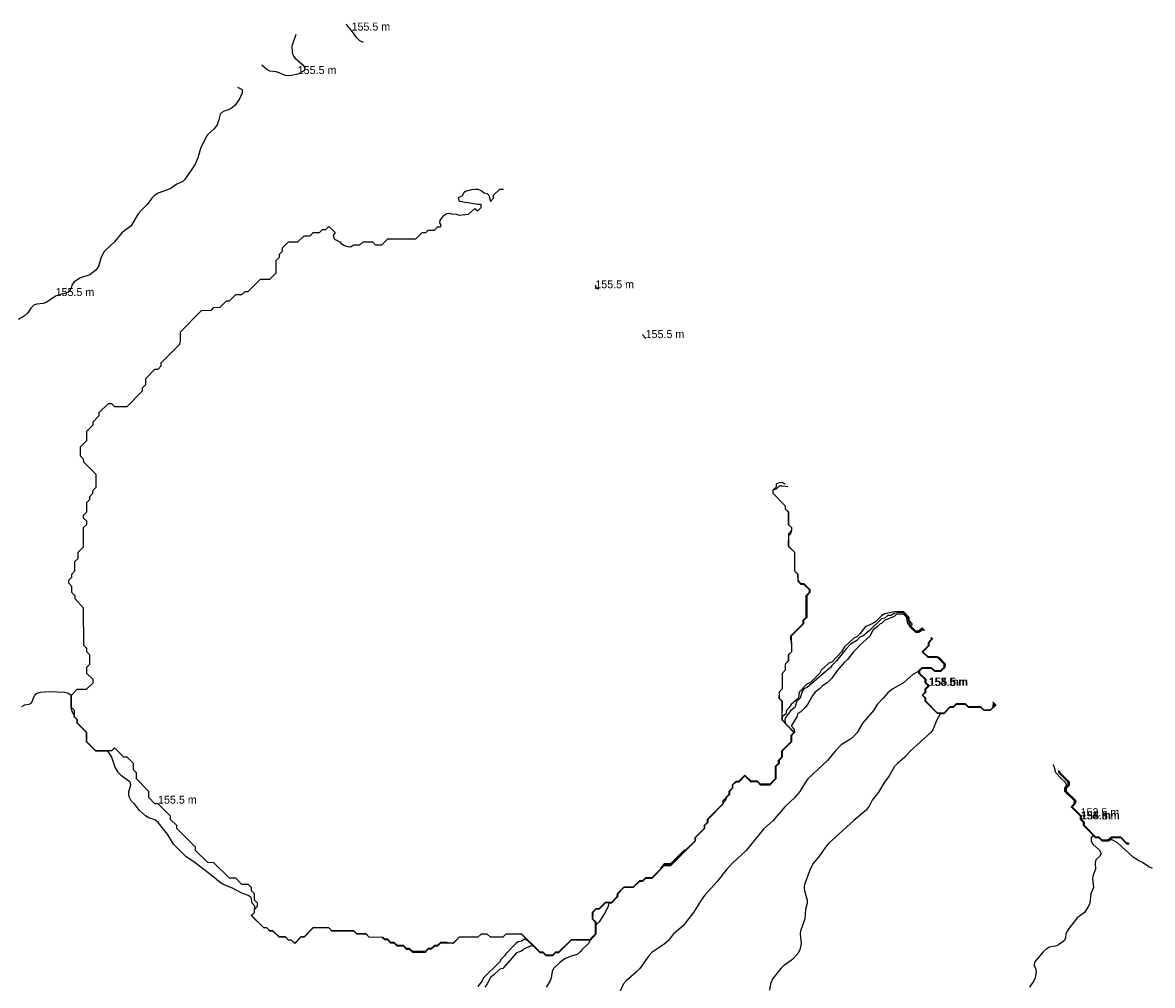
# Model space of a CAD drawing. Header units: metres. Extents: x 1651473 to 1651602, y 8211833 to 8211967.
# Drawn here: x 1651537.73 to 1651564.51, y 8211944.18 to 8211967 of the extents above; entities that cross this region are included whole.
import ezdxf

# ---------------------------------------------------------------- set-up
doc = ezdxf.new("R2010")
doc.units = ezdxf.units.M
doc.header["$MEASUREMENT"] = 0
doc.layers.add('Contour_Line_Minor', color=7, linetype='Continuous')
doc.layers.add('FeatureAttribs', color=7, linetype='Continuous')

# ---------------------------------------------------------------- blocks, each defined once
blk = doc.blocks.new('FEATURE')

msp = doc.modelspace()

# ---------------------------------------------------------------- linework, layer by layer
at = {"layer": 'Contour_Line_Minor', "color": 36, "true_color": 0x804000}
for points in [[(1651545.816, 8211966.527, 155.5), (1651545.727, 8211966.57, 155.5), (1651545.654, 8211966.636, 155.5), (1651545.529, 8211966.809, 155.5), (1651545.406, 8211966.956, 155.5), (1651545.404, 8211966.959, 155.5)], [(1651544.205, 8211966.716, 155.5), (1651544.117, 8211966.441, 155.5), (1651544.118, 8211966.294, 155.5), (1651544.142, 8211966.22, 155.5), (1651544.182, 8211966.162, 155.5), (1651544.377, 8211965.999, 155.5), (1651544.423, 8211965.926, 155.5), (1651544.404, 8211965.852, 155.5), (1651544.254, 8211965.779, 155.5), (1651544.108, 8211965.742, 155.5), (1651544.034, 8211965.735, 155.5), (1651543.961, 8211965.745, 155.5), (1651543.814, 8211965.81, 155.5), (1651543.74, 8211965.83, 155.5), (1651543.593, 8211965.846, 155.5), (1651543.519, 8211965.888, 155.5), (1651543.4, 8211965.987, 155.5)], [(1651542.825, 8211965.466, 155.5), (1651542.934, 8211965.411, 155.5), (1651542.933, 8211965.337, 155.5), (1651542.872, 8211965.19, 155.5), (1651542.773, 8211965.042, 155.5), (1651542.709, 8211964.987, 155.5), (1651542.636, 8211964.94, 155.5), (1651542.487, 8211964.895, 155.5), (1651542.415, 8211964.828, 155.5), (1651542.379, 8211964.674, 155.5), (1651542.341, 8211964.572, 155.5), (1651542.268, 8211964.469, 155.5), (1651542.121, 8211964.348, 155.5), (1651542.093, 8211964.306, 155.5), (1651541.946, 8211964.012, 155.5), (1651541.882, 8211963.791, 155.5), (1651541.819, 8211963.644, 155.5), (1651541.578, 8211963.276, 155.5), (1651541.532, 8211963.229, 155.5), (1651541.384, 8211963.166, 155.5), (1651541.229, 8211963.055, 155.5), (1651540.943, 8211962.952, 155.5), (1651540.869, 8211962.91, 155.5), (1651540.796, 8211962.839, 155.5), (1651540.685, 8211962.687, 155.5), (1651540.532, 8211962.54, 155.5), (1651540.471, 8211962.466, 155.5), (1651540.295, 8211962.172, 155.5), (1651540.092, 8211962.025, 155.5), (1651539.912, 8211961.803, 155.5), (1651539.677, 8211961.583, 155.5), (1651539.597, 8211961.436, 155.5), (1651539.531, 8211961.215, 155.5), (1651539.471, 8211961.131, 155.5), (1651539.323, 8211961.016, 155.5), (1651539.103, 8211960.949, 155.5), (1651538.955, 8211960.855, 155.5), (1651538.901, 8211960.773, 155.5), (1651538.882, 8211960.7, 155.5), (1651538.843, 8211960.626, 155.5), (1651538.808, 8211960.601, 155.5), (1651538.735, 8211960.575, 155.5), (1651538.587, 8211960.544, 155.5), (1651538.514, 8211960.517, 155.5), (1651538.293, 8211960.367, 155.5), (1651538.219, 8211960.344, 155.5), (1651538.072, 8211960.326, 155.5), (1651537.998, 8211960.298, 155.5), (1651537.925, 8211960.233, 155.5), (1651537.846, 8211960.111, 155.5), (1651537.77, 8211960.037, 155.5), (1651537.636, 8211959.963, 155.5)], [(1651555.812, 8211956.059, 155.5), (1651555.783, 8211956.062, 155.5), (1651555.738, 8211956.101, 155.5), (1651555.665, 8211956.091, 155.5), (1651555.591, 8211956.058, 155.5), (1651555.59, 8211955.989, 155.5), (1651555.512, 8211955.915, 155.5), (1651555.512, 8211955.841, 155.5), (1651555.807, 8211955.547, 155.5), (1651555.807, 8211955.473, 155.5), (1651555.881, 8211955.4, 155.5), (1651555.881, 8211955.105, 155.5), (1651555.955, 8211955.032, 155.5), (1651555.955, 8211954.958, 155.5), (1651555.883, 8211954.884, 155.5), (1651555.881, 8211954.59, 155.5), (1651556.028, 8211954.443, 155.5), (1651556.028, 8211954.001, 155.5), (1651556.102, 8211953.928, 155.5), (1651556.106, 8211953.759, 155.5), (1651556.18, 8211953.686, 155.5), (1651556.253, 8211953.682, 155.5), (1651556.373, 8211953.56, 155.5), (1651556.373, 8211953.486, 155.5), (1651556.3, 8211953.412, 155.5), (1651556.295, 8211952.897, 155.5), (1651556.223, 8211952.823, 155.5), (1651556.223, 8211952.75, 155.5), (1651555.931, 8211952.455, 155.5), (1651555.932, 8211952.382, 155.5), (1651555.954, 8211952.308, 155.5), (1651555.954, 8211952.087, 155.5), (1651555.881, 8211952.014, 155.5), (1651555.881, 8211951.867, 155.5), (1651555.807, 8211951.793, 155.5), (1651555.807, 8211951.646, 155.5), (1651555.733, 8211951.572, 155.5), (1651555.734, 8211951.204, 155.5), (1651555.661, 8211951.13, 155.5), (1651555.66, 8211950.983, 155.5), (1651555.731, 8211950.91, 155.5), (1651555.727, 8211950.468, 155.5), (1651556.013, 8211950.174, 155.5), (1651555.939, 8211950.1, 155.5), (1651555.939, 8211949.953, 155.5), (1651555.718, 8211949.732, 155.5), (1651555.718, 8211949.585, 155.5), (1651555.644, 8211949.511, 155.5), (1651555.644, 8211949.437, 155.5), (1651555.57, 8211949.364, 155.5), (1651555.57, 8211949.069, 155.5), (1651555.444, 8211948.943, 155.5), (1651555.223, 8211948.943, 155.5), (1651555.149, 8211949.016, 155.5), (1651555.002, 8211949.016, 155.5), (1651554.855, 8211949.162, 155.5), (1651554.708, 8211949.015, 155.5), (1651554.634, 8211949.009, 155.5), (1651554.547, 8211948.922, 155.5), (1651554.547, 8211948.849, 155.5), (1651554.473, 8211948.775, 155.5), (1651554.473, 8211948.701, 155.5), (1651554.327, 8211948.554, 155.5), (1651554.326, 8211948.481, 155.5), (1651553.958, 8211948.112, 155.5), (1651553.958, 8211948.039, 155.5), (1651553.884, 8211947.965, 155.5), (1651553.884, 8211947.892, 155.5), (1651553.664, 8211947.671, 155.5), (1651553.663, 8211947.597, 155.5), (1651553.456, 8211947.39, 155.5), (1651553.408, 8211947.376, 155.5), (1651553.088, 8211947.056, 155.5), (1651552.941, 8211947.054, 155.5), (1651552.867, 8211946.981, 155.5), (1651552.854, 8211946.935, 155.5), (1651552.647, 8211946.728, 155.5), (1651552.499, 8211946.727, 155.5), (1651552.426, 8211946.654, 155.5), (1651552.352, 8211946.654, 155.5), (1651552.205, 8211946.507, 155.5), (1651551.984, 8211946.506, 155.5), (1651551.824, 8211946.346, 155.5), (1651551.817, 8211946.272, 155.5), (1651551.69, 8211946.145, 155.5), (1651551.542, 8211946.138, 155.5), (1651551.395, 8211945.997, 155.5), (1651551.322, 8211945.99, 155.5), (1651551.303, 8211945.978, 155.5), (1651551.23, 8211945.904, 155.5), (1651551.23, 8211945.757, 155.5), (1651551.303, 8211945.683, 155.5), (1651551.303, 8211945.389, 155.5), (1651551.174, 8211945.261, 155.5), (1651550.733, 8211945.259, 155.5), (1651550.438, 8211944.966, 155.5), (1651550.365, 8211944.965, 155.5), (1651550.291, 8211944.892, 155.5), (1651550.144, 8211944.891, 155.5), (1651550.07, 8211944.964, 155.5), (1651549.997, 8211944.964, 155.5), (1651549.555, 8211945.398, 155.5), (1651549.187, 8211945.394, 155.5), (1651549.113, 8211945.32, 155.5), (1651548.819, 8211945.323, 155.5), (1651548.745, 8211945.394, 155.5), (1651548.598, 8211945.394, 155.5), (1651548.525, 8211945.321, 155.5), (1651548.083, 8211945.321, 155.5), (1651547.936, 8211945.174, 155.5), (1651547.862, 8211945.174, 155.5), (1651547.788, 8211945.196, 155.5), (1651547.641, 8211945.196, 155.5), (1651547.568, 8211945.123, 155.5), (1651547.494, 8211945.123, 155.5), (1651547.42, 8211945.051, 155.5), (1651547.347, 8211945.049, 155.5), (1651547.273, 8211944.977, 155.5), (1651546.979, 8211944.976, 155.5), (1651546.905, 8211945.048, 155.5), (1651546.832, 8211945.048, 155.5), (1651546.758, 8211945.122, 155.5), (1651546.611, 8211945.127, 155.5), (1651546.537, 8211945.196, 155.5), (1651546.463, 8211945.197, 155.5), (1651546.39, 8211945.27, 155.5), (1651546.316, 8211945.275, 155.5), (1651546.276, 8211945.315, 155.5), (1651545.948, 8211945.321, 155.5), (1651545.875, 8211945.395, 155.5), (1651545.654, 8211945.395, 155.5), (1651545.58, 8211945.468, 155.5), (1651545.065, 8211945.468, 155.5), (1651544.991, 8211945.542, 155.5), (1651544.623, 8211945.545, 155.5), (1651544.402, 8211945.324, 155.5), (1651544.329, 8211945.324, 155.5), (1651544.182, 8211945.177, 155.5), (1651544.108, 8211945.251, 155.5), (1651544.034, 8211945.251, 155.5), (1651543.961, 8211945.324, 155.5), (1651543.814, 8211945.324, 155.5), (1651543.666, 8211945.471, 155.5), (1651543.593, 8211945.471, 155.5), (1651543.519, 8211945.544, 155.5), (1651543.446, 8211945.544, 155.5), (1651543.159, 8211945.831, 155.5), (1651543.231, 8211945.904, 155.5), (1651543.231, 8211945.978, 155.5), (1651543.302, 8211946.051, 155.5), (1651543.301, 8211946.125, 155.5), (1651543.228, 8211946.199, 155.5), (1651543.23, 8211946.346, 155.5), (1651543.156, 8211946.419, 155.5), (1651543.156, 8211946.493, 155.5), (1651543.077, 8211946.57, 155.5), (1651542.93, 8211946.57, 155.5), (1651542.783, 8211946.717, 155.5), (1651542.636, 8211946.717, 155.5), (1651542.268, 8211947.085, 155.5), (1651542.121, 8211947.086, 155.5), (1651541.83, 8211947.376, 155.5), (1651541.83, 8211947.45, 155.5), (1651541.388, 8211947.892, 155.5), (1651541.388, 8211947.965, 155.5), (1651541.241, 8211948.112, 155.5), (1651541.241, 8211948.186, 155.5), (1651540.943, 8211948.484, 155.5), (1651540.869, 8211948.484, 155.5), (1651540.725, 8211948.628, 155.5), (1651540.725, 8211948.775, 155.5), (1651540.431, 8211949.069, 155.5), (1651540.431, 8211949.217, 155.5), (1651540.357, 8211949.29, 155.5), (1651540.357, 8211949.437, 155.5), (1651540.207, 8211949.588, 155.5), (1651540.133, 8211949.59, 155.5), (1651539.912, 8211949.811, 155.5), (1651539.839, 8211949.737, 155.5), (1651539.471, 8211949.738, 155.5), (1651539.256, 8211949.953, 155.5), (1651539.256, 8211950.174, 155.5), (1651539.035, 8211950.394, 155.5), (1651539.035, 8211950.468, 155.5), (1651538.961, 8211950.542, 155.5), (1651538.961, 8211950.689, 155.5), (1651538.888, 8211950.762, 155.5), (1651538.888, 8211951.057, 155.5), (1651539.029, 8211951.198, 155.5), (1651539.25, 8211951.199, 155.5), (1651539.402, 8211951.351, 155.5), (1651539.402, 8211951.425, 155.5), (1651539.256, 8211951.572, 155.5), (1651539.256, 8211951.719, 155.5), (1651539.327, 8211951.793, 155.5), (1651539.327, 8211952.014, 155.5), (1651539.254, 8211952.087, 155.5), (1651539.254, 8211952.161, 155.5), (1651539.18, 8211952.235, 155.5), (1651539.178, 8211953.118, 155.5), (1651538.974, 8211953.339, 155.5), (1651538.974, 8211953.412, 155.5), (1651538.9, 8211953.486, 155.5), (1651538.9, 8211953.633, 155.5), (1651538.828, 8211953.707, 155.5), (1651538.828, 8211953.78, 155.5), (1651538.898, 8211953.854, 155.5), (1651538.898, 8211953.928, 155.5), (1651538.971, 8211954.001, 155.5), (1651538.973, 8211954.222, 155.5), (1651539.046, 8211954.296, 155.5), (1651539.049, 8211954.443, 155.5), (1651539.176, 8211954.573, 155.5), (1651539.179, 8211955.032, 155.5), (1651539.253, 8211955.105, 155.5), (1651539.253, 8211955.179, 155.5), (1651539.179, 8211955.253, 155.5), (1651539.179, 8211955.326, 155.5), (1651539.253, 8211955.4, 155.5), (1651539.253, 8211955.621, 155.5), (1651539.326, 8211955.694, 155.5), (1651539.326, 8211955.768, 155.5), (1651539.4, 8211955.841, 155.5), (1651539.401, 8211955.915, 155.5), (1651539.473, 8211955.989, 155.5), (1651539.474, 8211956.283, 155.5), (1651539.18, 8211956.577, 155.5), (1651539.179, 8211956.651, 155.5), (1651539.106, 8211956.725, 155.5), (1651539.106, 8211956.946, 155.5), (1651539.253, 8211957.093, 155.5), (1651539.253, 8211957.314, 155.5), (1651539.401, 8211957.461, 155.5), (1651539.401, 8211957.534, 155.5), (1651539.548, 8211957.682, 155.5), (1651539.548, 8211957.755, 155.5), (1651539.765, 8211957.972, 155.5), (1651539.839, 8211957.972, 155.5), (1651539.912, 8211957.899, 155.5), (1651540.207, 8211957.899, 155.5), (1651540.577, 8211958.27, 155.5), (1651540.577, 8211958.344, 155.5), (1651540.651, 8211958.418, 155.5), (1651540.651, 8211958.565, 155.5), (1651540.869, 8211958.783, 155.5), (1651540.943, 8211958.783, 155.5), (1651541.019, 8211958.859, 155.5), (1651541.019, 8211958.933, 155.5), (1651541.46, 8211959.375, 155.5), (1651541.472, 8211959.448, 155.5), (1651541.474, 8211959.669, 155.5), (1651541.973, 8211960.172, 155.5), (1651542.207, 8211960.184, 155.5), (1651542.268, 8211960.245, 155.5), (1651542.415, 8211960.256, 155.5), (1651542.562, 8211960.403, 155.5), (1651542.636, 8211960.403, 155.5), (1651542.783, 8211960.55, 155.5), (1651542.93, 8211960.55, 155.5), (1651543.004, 8211960.624, 155.5), (1651543.077, 8211960.624, 155.5), (1651543.372, 8211960.918, 155.5), (1651543.593, 8211960.917, 155.5), (1651543.744, 8211961.068, 155.5), (1651543.744, 8211961.362, 155.5), (1651543.818, 8211961.436, 155.5), (1651543.818, 8211961.509, 155.5), (1651543.891, 8211961.583, 155.5), (1651543.891, 8211961.656, 155.5), (1651544.034, 8211961.799, 155.5), (1651544.255, 8211961.799, 155.5), (1651544.402, 8211961.946, 155.5), (1651544.55, 8211961.947, 155.5), (1651544.623, 8211962.02, 155.5), (1651544.77, 8211962.02, 155.5), (1651544.844, 8211962.094, 155.5), (1651544.918, 8211962.094, 155.5), (1651544.991, 8211962.167, 155.5), (1651545.137, 8211962.025, 155.5), (1651545.093, 8211961.951, 155.5), (1651545.115, 8211961.877, 155.5), (1651545.139, 8211961.855, 155.5), (1651545.248, 8211961.804, 155.5), (1651545.286, 8211961.76, 155.5), (1651545.359, 8211961.717, 155.5), (1651545.433, 8211961.691, 155.5), (1651545.507, 8211961.687, 155.5), (1651545.58, 8211961.73, 155.5), (1651545.727, 8211961.73, 155.5), (1651545.801, 8211961.803, 155.5), (1651546.022, 8211961.801, 155.5), (1651546.095, 8211961.728, 155.5), (1651546.243, 8211961.728, 155.5), (1651546.39, 8211961.875, 155.5), (1651547.052, 8211961.874, 155.5), (1651547.2, 8211962.021, 155.5), (1651547.291, 8211962.025, 155.5), (1651547.347, 8211962.08, 155.5), (1651547.494, 8211962.081, 155.5), (1651547.568, 8211962.155, 155.5), (1651547.641, 8211962.155, 155.5), (1651547.657, 8211962.172, 155.5), (1651547.641, 8211962.227, 155.5), (1651547.623, 8211962.245, 155.5), (1651547.632, 8211962.319, 155.5), (1651547.715, 8211962.427, 155.5), (1651547.788, 8211962.473, 155.5), (1651547.862, 8211962.482, 155.5), (1651547.9, 8211962.466, 155.5), (1651548.009, 8211962.458, 155.5), (1651548.083, 8211962.436, 155.5), (1651548.304, 8211962.456, 155.5), (1651548.451, 8211962.593, 155.5), (1651548.525, 8211962.539, 155.5), (1651548.598, 8211962.613, 155.5), (1651548.598, 8211962.688, 155.5), (1651548.525, 8211962.69, 155.5), (1651548.089, 8211962.761, 155.5), (1651548.062, 8211962.834, 155.5), (1651548.083, 8211962.859, 155.5), (1651548.156, 8211962.89, 155.5), (1651548.195, 8211962.981, 155.5), (1651548.23, 8211963.004, 155.5), (1651548.377, 8211963.045, 155.5), (1651548.451, 8211963.051, 155.5), (1651548.525, 8211963.05, 155.5), (1651548.598, 8211963.021, 155.5), (1651548.672, 8211962.967, 155.5), (1651548.745, 8211962.947, 155.5), (1651548.785, 8211962.908, 155.5), (1651548.819, 8211962.758, 155.5), (1651548.895, 8211962.834, 155.5), (1651548.895, 8211962.908, 155.5), (1651549.04, 8211963.052, 155.5), (1651549.134, 8211963.052, 155.5)], [(1651551.311, 8211960.773, 155.5), (1651551.309, 8211960.773, 155.5), (1651551.308, 8211960.7, 155.5), (1651551.391, 8211960.689, 155.5)], [(1651552.424, 8211959.607, 155.5), (1651552.424, 8211959.595, 155.5), (1651552.499, 8211959.52, 155.5), (1651552.507, 8211959.52, 155.5)], [(1651555.872, 8211955.996, 155), (1651555.738, 8211956.011, 155), (1651555.665, 8211956.009, 155), (1651555.591, 8211955.936, 155), (1651555.516, 8211955.915, 155), (1651555.516, 8211955.841, 155), (1651555.81, 8211955.547, 155), (1651555.811, 8211955.473, 155), (1651555.885, 8211955.4, 155), (1651555.885, 8211955.105, 155), (1651555.959, 8211955.032, 155), (1651555.959, 8211954.958, 155), (1651555.937, 8211954.884, 155), (1651555.885, 8211954.835, 155), (1651555.885, 8211954.59, 155), (1651556.032, 8211954.443, 155), (1651556.032, 8211954.001, 155), (1651556.105, 8211953.928, 155), (1651556.106, 8211953.778, 155), (1651556.18, 8211953.704, 155), (1651556.253, 8211953.703, 155), (1651556.392, 8211953.56, 155), (1651556.392, 8211953.486, 155), (1651556.318, 8211953.412, 155), (1651556.317, 8211952.897, 155), (1651556.245, 8211952.823, 155), (1651556.245, 8211952.75, 155), (1651555.953, 8211952.455, 155), (1651555.958, 8211952.087, 155), (1651555.885, 8211952.014, 155), (1651555.885, 8211951.867, 155), (1651555.811, 8211951.793, 155), (1651555.811, 8211951.646, 155), (1651555.737, 8211951.572, 155), (1651555.738, 8211951.204, 155), (1651555.664, 8211951.13, 155), (1651555.664, 8211950.983, 155), (1651555.737, 8211950.91, 155), (1651555.732, 8211950.468, 155), (1651556.018, 8211950.174, 155), (1651555.944, 8211950.1, 155), (1651555.944, 8211949.953, 155), (1651555.723, 8211949.732, 155), (1651555.722, 8211949.585, 155), (1651555.649, 8211949.511, 155), (1651555.649, 8211949.437, 155), (1651555.575, 8211949.364, 155), (1651555.574, 8211949.069, 155), (1651555.444, 8211948.939, 155), (1651555.223, 8211948.938, 155), (1651555.149, 8211949.012, 155), (1651555.002, 8211949.011, 155), (1651554.855, 8211949.157, 155), (1651554.708, 8211949.01, 155), (1651554.634, 8211949.006, 155), (1651554.55, 8211948.922, 155), (1651554.55, 8211948.849, 155), (1651554.477, 8211948.775, 155), (1651554.477, 8211948.701, 155), (1651554.33, 8211948.554, 155), (1651554.329, 8211948.481, 155), (1651553.961, 8211948.112, 155), (1651553.961, 8211948.039, 155), (1651553.888, 8211947.965, 155), (1651553.888, 8211947.892, 155), (1651553.667, 8211947.671, 155), (1651553.667, 8211947.597, 155), (1651553.456, 8211947.387, 155), (1651553.42, 8211947.376, 155), (1651553.088, 8211947.045, 155), (1651552.941, 8211947.043, 155), (1651552.867, 8211946.97, 155), (1651552.857, 8211946.935, 155), (1651552.647, 8211946.724, 155), (1651552.499, 8211946.724, 155), (1651552.426, 8211946.651, 155), (1651552.352, 8211946.65, 155), (1651552.205, 8211946.503, 155), (1651551.984, 8211946.503, 155), (1651551.827, 8211946.346, 155), (1651551.822, 8211946.272, 155), (1651551.69, 8211946.14, 155), (1651551.542, 8211946.135, 155), (1651551.395, 8211945.992, 155), (1651551.308, 8211945.978, 155), (1651551.235, 8211945.904, 155), (1651551.235, 8211945.757, 155), (1651551.308, 8211945.683, 155), (1651551.307, 8211945.389, 155), (1651551.174, 8211945.256, 155), (1651550.733, 8211945.255, 155), (1651550.438, 8211944.961, 155), (1651550.365, 8211944.96, 155), (1651550.291, 8211944.887, 155), (1651550.144, 8211944.886, 155), (1651550.07, 8211944.959, 155), (1651549.997, 8211944.959, 155), (1651549.555, 8211945.392, 155), (1651549.187, 8211945.39, 155), (1651549.113, 8211945.317, 155), (1651548.819, 8211945.317, 155), (1651548.745, 8211945.39, 155), (1651548.598, 8211945.39, 155), (1651548.525, 8211945.317, 155), (1651548.083, 8211945.317, 155), (1651547.936, 8211945.171, 155), (1651547.641, 8211945.18, 155), (1651547.568, 8211945.106, 155), (1651547.494, 8211945.106, 155), (1651547.42, 8211945.033, 155), (1651547.347, 8211945.032, 155), (1651547.273, 8211944.959, 155), (1651546.979, 8211944.958, 155), (1651546.905, 8211945.031, 155), (1651546.832, 8211945.031, 155), (1651546.758, 8211945.104, 155), (1651546.611, 8211945.106, 155), (1651546.537, 8211945.178, 155), (1651546.463, 8211945.179, 155), (1651546.39, 8211945.252, 155), (1651546.316, 8211945.254, 155), (1651546.254, 8211945.315, 155), (1651545.948, 8211945.318, 155), (1651545.875, 8211945.391, 155), (1651545.654, 8211945.391, 155), (1651545.58, 8211945.464, 155), (1651545.065, 8211945.464, 155), (1651544.991, 8211945.538, 155), (1651544.623, 8211945.539, 155), (1651544.402, 8211945.318, 155), (1651544.329, 8211945.318, 155), (1651544.182, 8211945.172, 155), (1651544.108, 8211945.245, 155), (1651544.034, 8211945.245, 155), (1651543.961, 8211945.319, 155), (1651543.814, 8211945.319, 155), (1651543.666, 8211945.465, 155), (1651543.593, 8211945.465, 155), (1651543.519, 8211945.539, 155), (1651543.446, 8211945.539, 155), (1651543.153, 8211945.831, 155), (1651543.225, 8211945.904, 155), (1651543.233, 8211946.051, 155), (1651543.172, 8211946.125, 155), (1651543.151, 8211946.263, 155), (1651543.077, 8211946.308, 155), (1651542.93, 8211946.359, 155), (1651542.709, 8211946.482, 155), (1651542.489, 8211946.569, 155), (1651542.382, 8211946.64, 155), (1651542.268, 8211946.742, 155), (1651541.825, 8211947.082, 155), (1651541.598, 8211947.229, 155), (1651541.311, 8211947.525, 155), (1651541.164, 8211947.76, 155), (1651540.943, 8211948.041, 155), (1651540.869, 8211948.097, 155), (1651540.722, 8211948.152, 155), (1651540.648, 8211948.194, 155), (1651540.501, 8211948.324, 155), (1651540.386, 8211948.481, 155), (1651540.308, 8211948.554, 155), (1651540.263, 8211948.628, 155), (1651540.248, 8211948.701, 155), (1651540.25, 8211948.775, 155), (1651540.3, 8211948.922, 155), (1651540.283, 8211948.996, 155), (1651540.073, 8211949.143, 155), (1651540.005, 8211949.217, 155), (1651539.921, 8211949.364, 155), (1651539.839, 8211949.605, 155), (1651539.765, 8211949.702, 155), (1651539.733, 8211949.732, 155), (1651539.471, 8211949.732, 155), (1651539.25, 8211949.953, 155), (1651539.25, 8211950.174, 155), (1651539.029, 8211950.394, 155), (1651539.029, 8211950.468, 155), (1651538.955, 8211950.542, 155), (1651538.955, 8211950.595, 155), (1651538.934, 8211950.615, 155), (1651538.899, 8211950.689, 155), (1651538.882, 8211950.762, 155), (1651538.882, 8211951.049, 155), (1651538.808, 8211951.107, 155), (1651538.735, 8211951.123, 155), (1651538.367, 8211951.132, 155), (1651538.146, 8211951.116, 155), (1651538.072, 8211951.096, 155), (1651538.021, 8211951.057, 155), (1651537.98, 8211950.983, 155), (1651537.961, 8211950.91, 155), (1651537.925, 8211950.856, 155), (1651537.881, 8211950.836, 155), (1651537.778, 8211950.819, 155), (1651537.704, 8211950.782, 155)], [(1651559.065, 8211952.653, 154.5), (1651559.051, 8211952.648, 154.5), (1651558.977, 8211952.579, 154.5), (1651558.903, 8211952.573, 154.5), (1651558.799, 8211952.676, 154.5), (1651558.815, 8211952.75, 154.5), (1651558.75, 8211952.823, 154.5), (1651558.749, 8211952.897, 154.5), (1651558.609, 8211953.038, 154.5), (1651558.388, 8211953.03, 154.5), (1651558.167, 8211952.986, 154.5), (1651558.094, 8211952.934, 154.5), (1651557.946, 8211952.792, 154.5), (1651557.873, 8211952.744, 154.5), (1651557.704, 8211952.676, 154.5), (1651557.593, 8211952.529, 154.5), (1651557.505, 8211952.442, 154.5), (1651557.431, 8211952.405, 154.5), (1651557.21, 8211952.2, 154.5), (1651557.141, 8211952.087, 154.5), (1651556.916, 8211951.839, 154.5), (1651556.842, 8211951.811, 154.5), (1651556.663, 8211951.646, 154.5), (1651556.624, 8211951.572, 154.5), (1651556.476, 8211951.425, 154.5), (1651556.396, 8211951.351, 154.5), (1651556.327, 8211951.321, 154.5), (1651556.136, 8211951.13, 154.5), (1651556.124, 8211950.983, 154.5), (1651555.951, 8211950.836, 154.5), (1651555.904, 8211950.762, 154.5), (1651555.836, 8211950.689, 154.5), (1651555.819, 8211950.615, 154.5), (1651555.739, 8211950.542, 154.5), (1651555.738, 8211950.468, 154.5), (1651556.022, 8211950.174, 154.5), (1651555.949, 8211950.1, 154.5), (1651555.948, 8211949.953, 154.5), (1651555.727, 8211949.732, 154.5), (1651555.727, 8211949.585, 154.5), (1651555.653, 8211949.511, 154.5), (1651555.653, 8211949.437, 154.5), (1651555.58, 8211949.364, 154.5), (1651555.579, 8211949.069, 154.5), (1651555.444, 8211948.934, 154.5), (1651555.223, 8211948.934, 154.5), (1651555.149, 8211949.007, 154.5), (1651555.002, 8211949.006, 154.5), (1651554.855, 8211949.152, 154.5), (1651554.708, 8211949.006, 154.5), (1651554.634, 8211949.003, 154.5), (1651554.554, 8211948.922, 154.5), (1651554.553, 8211948.849, 154.5), (1651554.48, 8211948.775, 154.5), (1651554.48, 8211948.701, 154.5), (1651554.333, 8211948.554, 154.5), (1651554.333, 8211948.481, 154.5), (1651553.965, 8211948.112, 154.5), (1651553.965, 8211948.039, 154.5), (1651553.891, 8211947.965, 154.5), (1651553.891, 8211947.892, 154.5), (1651553.67, 8211947.671, 154.5), (1651553.67, 8211947.597, 154.5), (1651553.456, 8211947.384, 154.5), (1651553.431, 8211947.376, 154.5), (1651553.088, 8211947.034, 154.5), (1651552.941, 8211947.032, 154.5), (1651552.867, 8211946.959, 154.5), (1651552.86, 8211946.935, 154.5), (1651552.647, 8211946.721, 154.5), (1651552.499, 8211946.721, 154.5), (1651552.426, 8211946.647, 154.5), (1651552.352, 8211946.647, 154.5), (1651552.205, 8211946.5, 154.5), (1651551.984, 8211946.5, 154.5), (1651551.83, 8211946.346, 154.5), (1651551.827, 8211946.272, 154.5), (1651551.69, 8211946.135, 154.5), (1651551.542, 8211946.131, 154.5), (1651551.395, 8211945.987, 154.5), (1651551.322, 8211945.983, 154.5), (1651551.24, 8211945.904, 154.5), (1651551.24, 8211945.757, 154.5), (1651551.313, 8211945.683, 154.5), (1651551.312, 8211945.389, 154.5), (1651551.174, 8211945.251, 154.5), (1651550.733, 8211945.25, 154.5), (1651550.438, 8211944.956, 154.5), (1651550.365, 8211944.955, 154.5), (1651550.291, 8211944.882, 154.5), (1651550.144, 8211944.881, 154.5), (1651550.07, 8211944.954, 154.5), (1651549.997, 8211944.954, 154.5), (1651549.702, 8211945.243, 154.5), (1651549.629, 8211945.272, 154.5), (1651549.555, 8211945.225, 154.5), (1651549.481, 8211945.209, 154.5), (1651549.422, 8211945.168, 154.5), (1651549.187, 8211944.927, 154.5), (1651549.154, 8211944.874, 154.5), (1651549.079, 8211944.8, 154.5), (1651549.033, 8211944.726, 154.5), (1651548.66, 8211944.358, 154.5), (1651548.622, 8211944.285, 154.5), (1651548.525, 8211944.152, 154.5)], [(1651559.086, 8211952.63, 154), (1651559.051, 8211952.625, 154), (1651558.977, 8211952.559, 154), (1651558.903, 8211952.557, 154), (1651558.783, 8211952.676, 154), (1651558.773, 8211952.75, 154), (1651558.723, 8211952.823, 154), (1651558.719, 8211952.897, 154), (1651558.609, 8211953.007, 154), (1651558.462, 8211953.006, 154), (1651558.388, 8211952.993, 154), (1651558.314, 8211952.945, 154), (1651558.241, 8211952.942, 154), (1651558.167, 8211952.885, 154), (1651558.094, 8211952.864, 154), (1651557.799, 8211952.579, 154), (1651557.652, 8211952.458, 154), (1651557.578, 8211952.433, 154), (1651557.505, 8211952.354, 154), (1651557.358, 8211952.263, 154), (1651557.257, 8211952.161, 154), (1651557.024, 8211951.867, 154), (1651556.916, 8211951.762, 154), (1651556.886, 8211951.719, 154), (1651556.327, 8211951.239, 154), (1651556.253, 8211951.204, 154), (1651556.204, 8211951.13, 154), (1651556.161, 8211950.983, 154), (1651556.083, 8211950.91, 154), (1651556.033, 8211950.761, 154), (1651555.942, 8211950.689, 154), (1651555.812, 8211950.525, 154), (1651555.803, 8211950.468, 154), (1651555.811, 8211950.394, 154), (1651556.027, 8211950.174, 154), (1651555.953, 8211950.1, 154), (1651555.953, 8211949.953, 154), (1651555.732, 8211949.732, 154), (1651555.732, 8211949.585, 154), (1651555.658, 8211949.511, 154), (1651555.658, 8211949.437, 154), (1651555.584, 8211949.364, 154), (1651555.584, 8211949.069, 154), (1651555.444, 8211948.929, 154), (1651555.223, 8211948.929, 154), (1651555.149, 8211949.002, 154), (1651555.002, 8211949.002, 154), (1651554.855, 8211949.148, 154), (1651554.708, 8211949.001, 154), (1651554.634, 8211948.999, 154), (1651554.557, 8211948.922, 154), (1651554.557, 8211948.849, 154), (1651554.483, 8211948.775, 154), (1651554.483, 8211948.701, 154), (1651554.337, 8211948.554, 154), (1651554.336, 8211948.481, 154), (1651553.968, 8211948.112, 154), (1651553.968, 8211948.039, 154), (1651553.894, 8211947.965, 154), (1651553.894, 8211947.892, 154), (1651553.673, 8211947.671, 154), (1651553.673, 8211947.597, 154), (1651553.088, 8211947.022, 154), (1651552.941, 8211947.022, 154), (1651552.647, 8211946.718, 154), (1651552.499, 8211946.718, 154), (1651552.426, 8211946.644, 154), (1651552.352, 8211946.644, 154), (1651552.205, 8211946.497, 154), (1651551.984, 8211946.496, 154), (1651551.833, 8211946.346, 154), (1651551.832, 8211946.272, 154), (1651551.69, 8211946.13, 154), (1651551.542, 8211946.128, 154), (1651551.395, 8211945.982, 154), (1651551.322, 8211945.98, 154), (1651551.245, 8211945.904, 154), (1651551.244, 8211945.757, 154), (1651551.317, 8211945.683, 154), (1651551.317, 8211945.389, 154), (1651551.174, 8211945.246, 154), (1651550.733, 8211945.245, 154), (1651550.438, 8211944.951, 154), (1651550.365, 8211944.95, 154), (1651550.291, 8211944.877, 154), (1651550.144, 8211944.876, 154), (1651550.07, 8211944.949, 154), (1651549.997, 8211944.949, 154), (1651549.849, 8211945.095, 154), (1651549.776, 8211945.116, 154), (1651549.629, 8211945.044, 154), (1651549.555, 8211944.986, 154), (1651549.44, 8211944.947, 154), (1651549.113, 8211944.578, 154), (1651549.04, 8211944.562, 154), (1651548.893, 8211944.415, 154), (1651548.819, 8211944.36, 154), (1651548.743, 8211944.211, 154), (1651548.687, 8211944.138, 154)], [(1651559.115, 8211952.599, 153.5), (1651559.051, 8211952.596, 153.5), (1651558.977, 8211952.539, 153.5), (1651558.903, 8211952.541, 153.5), (1651558.766, 8211952.676, 153.5), (1651558.756, 8211952.712, 153.5), (1651558.717, 8211952.75, 153.5), (1651558.695, 8211952.823, 153.5), (1651558.688, 8211952.897, 153.5), (1651558.609, 8211952.976, 153.5), (1651558.441, 8211952.971, 153.5), (1651558.388, 8211952.919, 153.5), (1651558.159, 8211952.823, 153.5), (1651558.094, 8211952.757, 153.5), (1651558.058, 8211952.75, 153.5), (1651557.99, 8211952.676, 153.5), (1651557.896, 8211952.603, 153.5), (1651557.812, 8211952.455, 153.5), (1651557.566, 8211952.235, 153.5), (1651557.508, 8211952.161, 153.5), (1651557.424, 8211952.087, 153.5), (1651557.284, 8211951.905, 153.5), (1651557.21, 8211951.839, 153.5), (1651557.051, 8211951.646, 153.5), (1651556.916, 8211951.458, 153.5), (1651556.804, 8211951.351, 153.5), (1651556.695, 8211951.278, 153.5), (1651556.619, 8211951.204, 153.5), (1651556.521, 8211951.13, 153.5), (1651556.466, 8211951.057, 153.5), (1651556.34, 8211950.836, 153.5), (1651556.282, 8211950.762, 153.5), (1651556.18, 8211950.664, 153.5), (1651556.106, 8211950.618, 153.5), (1651556.08, 8211950.542, 153.5), (1651555.959, 8211950.339, 153.5), (1651555.958, 8211950.321, 153.5), (1651556.023, 8211950.247, 153.5), (1651556.032, 8211950.174, 153.5), (1651555.958, 8211950.1, 153.5), (1651555.958, 8211949.953, 153.5), (1651555.737, 8211949.732, 153.5), (1651555.736, 8211949.585, 153.5), (1651555.663, 8211949.511, 153.5), (1651555.663, 8211949.437, 153.5), (1651555.589, 8211949.364, 153.5), (1651555.588, 8211949.069, 153.5), (1651555.444, 8211948.925, 153.5), (1651555.223, 8211948.925, 153.5), (1651555.149, 8211948.998, 153.5), (1651555.002, 8211948.997, 153.5), (1651554.855, 8211949.14, 153.5), (1651554.708, 8211948.996, 153.5), (1651554.634, 8211948.996, 153.5), (1651554.56, 8211948.922, 153.5), (1651554.56, 8211948.849, 153.5), (1651554.487, 8211948.775, 153.5), (1651554.486, 8211948.701, 153.5), (1651554.413, 8211948.628, 153.5), (1651554.384, 8211948.554, 153.5), (1651554.34, 8211948.502, 153.5), (1651554.339, 8211948.481, 153.5), (1651553.971, 8211948.112, 153.5), (1651553.971, 8211948.039, 153.5), (1651553.897, 8211947.965, 153.5), (1651553.897, 8211947.892, 153.5), (1651553.677, 8211947.671, 153.5), (1651553.677, 8211947.597, 153.5), (1651553.088, 8211947.011, 153.5), (1651552.941, 8211947.011, 153.5), (1651552.647, 8211946.714, 153.5), (1651552.499, 8211946.714, 153.5), (1651552.426, 8211946.641, 153.5), (1651552.352, 8211946.64, 153.5), (1651552.205, 8211946.493, 153.5), (1651551.984, 8211946.493, 153.5), (1651551.837, 8211946.346, 153.5), (1651551.836, 8211946.272, 153.5), (1651551.69, 8211946.125, 153.5), (1651551.629, 8211946.125, 153.5), (1651551.609, 8211946.051, 153.5), (1651551.539, 8211945.904, 153.5), (1651551.395, 8211945.686, 153.5), (1651551.322, 8211945.602, 153.5), (1651551.321, 8211945.389, 153.5), (1651551.184, 8211945.242, 153.5), (1651551.148, 8211945.168, 153.5), (1651550.984, 8211945.021, 153.5), (1651550.954, 8211944.976, 153.5), (1651550.88, 8211944.907, 153.5), (1651550.733, 8211944.868, 153.5), (1651550.586, 8211944.805, 153.5), (1651550.476, 8211944.726, 153.5), (1651550.317, 8211944.579, 153.5), (1651550.282, 8211944.506, 153.5), (1651550.263, 8211944.358, 153.5), (1651550.236, 8211944.285, 153.5), (1651550.139, 8211944.138, 153.5)], [(1651560.794, 8211950.842, 153.5), (1651560.744, 8211950.792, 153.5), (1651560.738, 8211950.762, 153.5), (1651560.67, 8211950.694, 153.5), (1651560.523, 8211950.694, 153.5), (1651560.449, 8211950.768, 153.5), (1651560.155, 8211950.768, 153.5), (1651560.081, 8211950.841, 153.5), (1651559.86, 8211950.841, 153.5), (1651559.787, 8211950.767, 153.5), (1651559.713, 8211950.767, 153.5), (1651559.566, 8211950.62, 153.5), (1651559.419, 8211950.62, 153.5), (1651559.128, 8211950.91, 153.5), (1651559.128, 8211950.983, 153.5), (1651559.054, 8211951.057, 153.5), (1651559.128, 8211951.13, 153.5), (1651559.131, 8211951.204, 153.5), (1651559.205, 8211951.278, 153.5), (1651559.131, 8211951.351, 153.5), (1651559.13, 8211951.425, 153.5), (1651558.982, 8211951.572, 153.5), (1651558.982, 8211951.646, 153.5), (1651559.051, 8211951.714, 153.5), (1651559.271, 8211951.714, 153.5), (1651559.345, 8211951.64, 153.5), (1651559.492, 8211951.638, 153.5), (1651559.575, 8211951.719, 153.5), (1651559.576, 8211951.793, 153.5), (1651559.428, 8211951.94, 153.5), (1651559.198, 8211951.945, 153.5), (1651559.055, 8211952.087, 153.5), (1651559.201, 8211952.235, 153.5), (1651559.202, 8211952.308, 153.5), (1651559.274, 8211952.382, 153.5), (1651559.279, 8211952.428, 153.5)], [(1651560.787, 8211950.849, 154), (1651560.744, 8211950.805, 154), (1651560.736, 8211950.762, 154), (1651560.67, 8211950.697, 154), (1651560.523, 8211950.697, 154), (1651560.449, 8211950.77, 154), (1651560.155, 8211950.77, 154), (1651560.081, 8211950.844, 154), (1651559.86, 8211950.843, 154), (1651559.787, 8211950.77, 154), (1651559.713, 8211950.77, 154), (1651559.566, 8211950.623, 154), (1651559.419, 8211950.623, 154), (1651559.131, 8211950.91, 154), (1651559.131, 8211950.983, 154), (1651559.057, 8211951.057, 154), (1651559.13, 8211951.13, 154), (1651559.136, 8211951.204, 154), (1651559.21, 8211951.278, 154), (1651559.136, 8211951.351, 154), (1651559.135, 8211951.425, 154), (1651558.987, 8211951.572, 154), (1651558.987, 8211951.646, 154), (1651559.051, 8211951.709, 154), (1651559.271, 8211951.709, 154), (1651559.345, 8211951.635, 154), (1651559.492, 8211951.632, 154), (1651559.582, 8211951.719, 154), (1651559.584, 8211951.793, 154), (1651559.437, 8211951.94, 154), (1651559.419, 8211951.95, 154), (1651559.198, 8211951.949, 154), (1651559.059, 8211952.087, 154), (1651559.206, 8211952.235, 154), (1651559.207, 8211952.308, 154), (1651559.279, 8211952.382, 154), (1651559.294, 8211952.412, 154)], [(1651560.781, 8211950.856, 154.5), (1651560.744, 8211950.819, 154.5), (1651560.733, 8211950.762, 154.5), (1651560.67, 8211950.699, 154.5), (1651560.523, 8211950.699, 154.5), (1651560.449, 8211950.773, 154.5), (1651560.155, 8211950.772, 154.5), (1651560.081, 8211950.846, 154.5), (1651559.86, 8211950.846, 154.5), (1651559.787, 8211950.772, 154.5), (1651559.713, 8211950.772, 154.5), (1651559.566, 8211950.626, 154.5), (1651559.419, 8211950.625, 154.5), (1651559.134, 8211950.91, 154.5), (1651559.133, 8211950.983, 154.5), (1651559.059, 8211951.057, 154.5), (1651559.133, 8211951.13, 154.5), (1651559.142, 8211951.204, 154.5), (1651559.215, 8211951.278, 154.5), (1651559.141, 8211951.351, 154.5), (1651559.14, 8211951.425, 154.5), (1651558.992, 8211951.572, 154.5), (1651558.992, 8211951.646, 154.5), (1651559.051, 8211951.705, 154.5), (1651559.271, 8211951.704, 154.5), (1651559.345, 8211951.63, 154.5), (1651559.492, 8211951.626, 154.5), (1651559.589, 8211951.719, 154.5), (1651559.593, 8211951.793, 154.5), (1651559.445, 8211951.94, 154.5), (1651559.419, 8211951.954, 154.5), (1651559.198, 8211951.954, 154.5), (1651559.063, 8211952.087, 154.5), (1651559.21, 8211952.235, 154.5), (1651559.212, 8211952.308, 154.5), (1651559.301, 8211952.406, 154.5)], [(1651560.774, 8211950.863, 155), (1651560.744, 8211950.832, 155), (1651560.731, 8211950.762, 155), (1651560.67, 8211950.702, 155), (1651560.523, 8211950.702, 155), (1651560.449, 8211950.775, 155), (1651560.155, 8211950.775, 155), (1651560.081, 8211950.848, 155), (1651559.86, 8211950.848, 155), (1651559.787, 8211950.775, 155), (1651559.713, 8211950.775, 155), (1651559.566, 8211950.628, 155), (1651559.419, 8211950.628, 155), (1651559.136, 8211950.91, 155), (1651559.136, 8211950.983, 155), (1651559.062, 8211951.057, 155), (1651559.135, 8211951.13, 155), (1651559.147, 8211951.204, 155), (1651559.22, 8211951.278, 155), (1651559.146, 8211951.351, 155), (1651559.145, 8211951.425, 155), (1651558.997, 8211951.572, 155), (1651558.996, 8211951.646, 155), (1651559.051, 8211951.7, 155), (1651559.271, 8211951.699, 155), (1651559.345, 8211951.625, 155), (1651559.492, 8211951.62, 155), (1651559.596, 8211951.719, 155), (1651559.601, 8211951.793, 155), (1651559.453, 8211951.94, 155), (1651559.419, 8211951.958, 155), (1651559.198, 8211951.958, 155), (1651559.068, 8211952.087, 155), (1651559.214, 8211952.235, 155), (1651559.217, 8211952.308, 155), (1651559.303, 8211952.403, 155)], [(1651560.74, 8211950.898, 155.5), (1651560.728, 8211950.762, 155.5), (1651560.67, 8211950.704, 155.5), (1651560.523, 8211950.704, 155.5), (1651560.449, 8211950.778, 155.5), (1651560.155, 8211950.777, 155.5), (1651560.081, 8211950.851, 155.5), (1651559.86, 8211950.851, 155.5), (1651559.787, 8211950.777, 155.5), (1651559.713, 8211950.777, 155.5), (1651559.566, 8211950.631, 155.5), (1651559.419, 8211950.631, 155.5), (1651559.139, 8211950.91, 155.5), (1651559.138, 8211950.983, 155.5), (1651559.064, 8211951.057, 155.5), (1651559.138, 8211951.13, 155.5), (1651559.152, 8211951.204, 155.5), (1651559.225, 8211951.278, 155.5), (1651559.152, 8211951.351, 155.5), (1651559.15, 8211951.425, 155.5), (1651559.001, 8211951.572, 155.5), (1651559.001, 8211951.646, 155.5), (1651559.051, 8211951.695, 155.5), (1651559.271, 8211951.695, 155.5), (1651559.345, 8211951.621, 155.5), (1651559.492, 8211951.614, 155.5), (1651559.603, 8211951.719, 155.5), (1651559.609, 8211951.793, 155.5), (1651559.462, 8211951.94, 155.5), (1651559.419, 8211951.962, 155.5), (1651559.198, 8211951.962, 155.5), (1651559.072, 8211952.087, 155.5), (1651559.219, 8211952.235, 155.5), (1651559.223, 8211952.308, 155.5), (1651559.304, 8211952.402, 155.5)], [(1651560.801, 8211950.834, 153), (1651560.67, 8211950.692, 153), (1651560.523, 8211950.692, 153), (1651560.449, 8211950.765, 153), (1651560.155, 8211950.765, 153), (1651560.081, 8211950.839, 153), (1651559.86, 8211950.839, 153), (1651559.787, 8211950.765, 153), (1651559.713, 8211950.765, 153), (1651559.566, 8211950.618, 153), (1651559.419, 8211950.618, 153), (1651559.126, 8211950.91, 153), (1651559.126, 8211950.983, 153), (1651559.052, 8211951.057, 153), (1651559.125, 8211951.13, 153), (1651559.126, 8211951.204, 153), (1651559.2, 8211951.278, 153), (1651559.126, 8211951.351, 153), (1651559.125, 8211951.425, 153), (1651558.977, 8211951.572, 153), (1651558.977, 8211951.621, 153), (1651558.83, 8211951.546, 153), (1651558.609, 8211951.349, 153), (1651558.359, 8211951.204, 153), (1651558.241, 8211951.111, 153), (1651558.133, 8211950.983, 153), (1651557.986, 8211950.836, 153), (1651557.9, 8211950.689, 153), (1651557.652, 8211950.403, 153), (1651557.517, 8211950.174, 153), (1651557.453, 8211950.1, 153), (1651557.358, 8211950.012, 153), (1651557.133, 8211949.879, 153), (1651556.99, 8211949.729, 153), (1651556.808, 8211949.511, 153), (1651556.347, 8211949.069, 153), (1651556.289, 8211948.996, 153), (1651556.155, 8211948.775, 153), (1651556.037, 8211948.628, 153), (1651555.803, 8211948.407, 153), (1651555.517, 8211948.077, 153), (1651555.297, 8211947.883, 153), (1651554.88, 8211947.376, 153), (1651554.568, 8211947.082, 153), (1651554.428, 8211946.935, 153), (1651554.195, 8211946.64, 153), (1651553.898, 8211946.311, 153), (1651553.817, 8211946.199, 153), (1651553.637, 8211945.904, 153), (1651553.383, 8211945.583, 153), (1651553.162, 8211945.396, 153), (1651553.042, 8211945.242, 153), (1651552.941, 8211945.151, 153), (1651552.647, 8211944.955, 153), (1651552.576, 8211944.874, 153), (1651552.365, 8211944.579, 153), (1651552.279, 8211944.489, 153), (1651552.037, 8211944.285, 153), (1651551.979, 8211944.211, 153), (1651551.837, 8211943.919, 153)], [(1651560.807, 8211950.828, 152.5), (1651560.67, 8211950.689, 152.5), (1651560.523, 8211950.689, 152.5), (1651560.449, 8211950.763, 152.5), (1651560.155, 8211950.763, 152.5), (1651560.081, 8211950.836, 152.5), (1651559.86, 8211950.836, 152.5), (1651559.787, 8211950.763, 152.5), (1651559.713, 8211950.763, 152.5), (1651559.566, 8211950.615, 152.5), (1651559.484, 8211950.615, 152.5), (1651559.402, 8211950.468, 152.5), (1651559.313, 8211950.247, 152.5), (1651559.259, 8211950.174, 152.5), (1651558.77, 8211949.732, 152.5), (1651558.643, 8211949.585, 152.5), (1651558.466, 8211949.437, 152.5), (1651558.395, 8211949.364, 152.5), (1651558.276, 8211949.143, 152.5), (1651558.163, 8211948.996, 152.5), (1651558.02, 8211948.757, 152.5), (1651557.873, 8211948.566, 152.5), (1651557.799, 8211948.425, 152.5), (1651557.726, 8211948.33, 152.5), (1651557.431, 8211948.083, 152.5), (1651556.842, 8211947.549, 152.5), (1651556.761, 8211947.45, 152.5), (1651556.621, 8211947.244, 152.5), (1651556.474, 8211947.065, 152.5), (1651556.401, 8211946.934, 152.5), (1651556.269, 8211946.567, 152.5), (1651556.257, 8211946.493, 152.5), (1651556.267, 8211946.419, 152.5), (1651556.331, 8211946.199, 152.5), (1651556.33, 8211946.125, 152.5), (1651556.29, 8211945.978, 152.5), (1651556.271, 8211945.757, 152.5), (1651556.171, 8211945.463, 152.5), (1651556.163, 8211945.389, 152.5), (1651556.185, 8211945.168, 152.5), (1651556.157, 8211945.021, 152.5), (1651556.106, 8211944.933, 152.5), (1651555.985, 8211944.8, 152.5), (1651555.897, 8211944.726, 152.5), (1651555.782, 8211944.653, 152.5), (1651555.705, 8211944.579, 152.5), (1651555.517, 8211944.343, 152.5), (1651555.457, 8211944.211, 152.5), (1651555.434, 8211944.064, 152.5)], [(1651563.96, 8211947.526, 152.5), (1651563.909, 8211947.526, 152.5), (1651563.762, 8211947.674, 152.5), (1651563.541, 8211947.674, 152.5), (1651563.467, 8211947.601, 152.5), (1651563.32, 8211947.6, 152.5), (1651563.246, 8211947.674, 152.5), (1651563.173, 8211947.674, 152.5), (1651562.882, 8211947.965, 152.5), (1651562.882, 8211948.039, 152.5), (1651562.808, 8211948.112, 152.5), (1651562.808, 8211948.186, 152.5), (1651562.587, 8211948.407, 152.5), (1651562.66, 8211948.481, 152.5), (1651562.663, 8211948.554, 152.5), (1651562.44, 8211948.775, 152.5), (1651562.439, 8211948.849, 152.5), (1651562.481, 8211948.922, 152.5), (1651562.446, 8211948.996, 152.5), (1651562.359, 8211949.069, 152.5), (1651562.221, 8211949.217, 152.5), (1651562.183, 8211949.364, 152.5), (1651562.161, 8211949.41, 152.5)], [(1651563.957, 8211947.529, 153), (1651563.909, 8211947.529, 153), (1651563.762, 8211947.677, 153), (1651563.541, 8211947.677, 153), (1651563.467, 8211947.605, 153), (1651563.32, 8211947.603, 153), (1651563.246, 8211947.677, 153), (1651563.173, 8211947.677, 153), (1651562.885, 8211947.965, 153), (1651562.885, 8211948.039, 153), (1651562.811, 8211948.112, 153), (1651562.811, 8211948.186, 153), (1651562.591, 8211948.407, 153), (1651562.664, 8211948.481, 153), (1651562.67, 8211948.554, 153), (1651562.445, 8211948.775, 153), (1651562.445, 8211948.849, 153), (1651562.515, 8211948.922, 153), (1651562.515, 8211948.996, 153), (1651562.293, 8211949.217, 153), (1651562.292, 8211949.273, 153)], [(1651563.954, 8211947.532, 153.5), (1651563.909, 8211947.532, 153.5), (1651563.762, 8211947.68, 153.5), (1651563.541, 8211947.68, 153.5), (1651563.467, 8211947.609, 153.5), (1651563.32, 8211947.606, 153.5), (1651563.246, 8211947.68, 153.5), (1651563.173, 8211947.68, 153.5), (1651562.888, 8211947.965, 153.5), (1651562.888, 8211948.039, 153.5), (1651562.815, 8211948.112, 153.5), (1651562.815, 8211948.186, 153.5), (1651562.594, 8211948.407, 153.5), (1651562.668, 8211948.481, 153.5), (1651562.678, 8211948.554, 153.5), (1651562.451, 8211948.775, 153.5), (1651562.451, 8211948.849, 153.5), (1651562.521, 8211948.922, 153.5), (1651562.522, 8211948.996, 153.5), (1651562.299, 8211949.217, 153.5), (1651562.298, 8211949.267, 153.5)], [(1651563.952, 8211947.535, 154), (1651563.909, 8211947.535, 154), (1651563.762, 8211947.683, 154), (1651563.541, 8211947.683, 154), (1651563.467, 8211947.613, 154), (1651563.32, 8211947.609, 154), (1651563.246, 8211947.683, 154), (1651563.173, 8211947.683, 154), (1651562.892, 8211947.965, 154), (1651562.892, 8211948.039, 154), (1651562.818, 8211948.112, 154), (1651562.818, 8211948.186, 154), (1651562.598, 8211948.407, 154), (1651562.671, 8211948.481, 154), (1651562.685, 8211948.554, 154), (1651562.457, 8211948.775, 154), (1651562.457, 8211948.849, 154), (1651562.527, 8211948.922, 154), (1651562.528, 8211948.996, 154), (1651562.305, 8211949.217, 154), (1651562.304, 8211949.261, 154)], [(1651563.949, 8211947.538, 154.5), (1651563.909, 8211947.538, 154.5), (1651563.762, 8211947.686, 154.5), (1651563.541, 8211947.686, 154.5), (1651563.467, 8211947.617, 154.5), (1651563.32, 8211947.613, 154.5), (1651563.246, 8211947.686, 154.5), (1651563.173, 8211947.686, 154.5), (1651562.895, 8211947.965, 154.5), (1651562.895, 8211948.039, 154.5), (1651562.821, 8211948.112, 154.5), (1651562.822, 8211948.186, 154.5), (1651562.602, 8211948.407, 154.5), (1651562.675, 8211948.481, 154.5), (1651562.693, 8211948.554, 154.5), (1651562.463, 8211948.775, 154.5), (1651562.463, 8211948.849, 154.5), (1651562.533, 8211948.922, 154.5), (1651562.534, 8211948.996, 154.5), (1651562.311, 8211949.217, 154.5), (1651562.31, 8211949.254, 154.5)], [(1651563.946, 8211947.541, 155), (1651563.909, 8211947.541, 155), (1651563.762, 8211947.689, 155), (1651563.541, 8211947.689, 155), (1651563.467, 8211947.621, 155), (1651563.32, 8211947.616, 155), (1651563.246, 8211947.689, 155), (1651563.173, 8211947.689, 155), (1651562.898, 8211947.965, 155), (1651562.898, 8211948.039, 155), (1651562.825, 8211948.112, 155), (1651562.825, 8211948.186, 155), (1651562.605, 8211948.407, 155), (1651562.679, 8211948.481, 155), (1651562.7, 8211948.554, 155), (1651562.468, 8211948.775, 155), (1651562.469, 8211948.849, 155), (1651562.539, 8211948.922, 155), (1651562.54, 8211948.996, 155), (1651562.317, 8211949.217, 155), (1651562.316, 8211949.248, 155)], [(1651563.943, 8211947.544, 155.5), (1651563.909, 8211947.544, 155.5), (1651563.762, 8211947.692, 155.5), (1651563.541, 8211947.692, 155.5), (1651563.467, 8211947.625, 155.5), (1651563.32, 8211947.619, 155.5), (1651563.246, 8211947.692, 155.5), (1651563.173, 8211947.692, 155.5), (1651562.902, 8211947.965, 155.5), (1651562.902, 8211948.039, 155.5), (1651562.828, 8211948.112, 155.5), (1651562.828, 8211948.186, 155.5), (1651562.609, 8211948.407, 155.5), (1651562.682, 8211948.481, 155.5), (1651562.707, 8211948.554, 155.5), (1651562.474, 8211948.775, 155.5), (1651562.475, 8211948.849, 155.5), (1651562.545, 8211948.922, 155.5), (1651562.546, 8211948.996, 155.5), (1651562.323, 8211949.217, 155.5), (1651562.322, 8211949.242, 155.5)], [(1651564.512, 8211946.948, 152), (1651564.424, 8211946.987, 152), (1651564.277, 8211947.089, 152), (1651564.203, 8211947.122, 152), (1651564.056, 8211947.213, 152), (1651563.688, 8211947.553, 152), (1651563.541, 8211947.635, 152), (1651563.467, 8211947.597, 152), (1651563.32, 8211947.597, 152), (1651563.246, 8211947.671, 152), (1651563.173, 8211947.671, 152), (1651563.099, 8211947.728, 152), (1651563.061, 8211947.671, 152), (1651563.063, 8211947.597, 152), (1651563.101, 8211947.524, 152), (1651563.246, 8211947.386, 152), (1651563.295, 8211947.303, 152), (1651563.259, 8211947.229, 152), (1651563.17, 8211947.156, 152), (1651563.154, 8211947.082, 152), (1651563.16, 8211946.935, 152), (1651563.107, 8211946.787, 152), (1651563.094, 8211946.714, 152), (1651563.119, 8211946.493, 152), (1651563.054, 8211946.346, 152), (1651563.027, 8211946.125, 152), (1651563.001, 8211946.051, 152), (1651562.902, 8211945.904, 152), (1651562.731, 8211945.779, 152), (1651562.54, 8211945.536, 152), (1651562.49, 8211945.463, 152), (1651562.46, 8211945.389, 152), (1651562.451, 8211945.315, 152), (1651562.427, 8211945.242, 152), (1651562.289, 8211945.138, 152), (1651562.216, 8211945.105, 152), (1651562.069, 8211945.079, 152), (1651561.995, 8211945.037, 152), (1651561.921, 8211944.971, 152), (1651561.714, 8211944.726, 152), (1651561.713, 8211944.653, 152), (1651561.744, 8211944.579, 152), (1651561.759, 8211944.506, 152), (1651561.729, 8211944.358, 152), (1651561.7, 8211944.283, 152), (1651561.598, 8211944.138, 152)]]:
    msp.add_polyline3d(points, dxfattribs=at)

# ---------------------------------------------------------------- block references
at = {"layer": 'FeatureAttribs'}
ref = msp.add_blockref('FEATURE', (1651545.529, 8211966.809, 155.5), dxfattribs=at)
ref.add_attrib('NAME', '155.5 m', (1651545.529, 8211966.809, 155.5), dxfattribs={"height": 0.1896})
ref.add_attrib('NAME', '155.5 m', (1651545.529, 8211966.809, 155.5), dxfattribs={"height": 0.1896})
ref = msp.add_blockref('FEATURE', (1651544.254, 8211965.779, 155.5), dxfattribs=at)
ref.add_attrib('NAME', '155.5 m', (1651544.254, 8211965.779, 155.5), dxfattribs={"height": 0.1896})
ref.add_attrib('NAME', '155.5 m', (1651544.254, 8211965.779, 155.5), dxfattribs={"height": 0.1896})
ref = msp.add_blockref('FEATURE', (1651551.308, 8211960.7, 155.5), dxfattribs=at)
ref.add_attrib('NAME', '155.5 m', (1651551.308, 8211960.7, 155.5), dxfattribs={"height": 0.1896})
ref.add_attrib('NAME', '155.5 m', (1651551.308, 8211960.7, 155.5), dxfattribs={"height": 0.1896})
ref = msp.add_blockref('FEATURE', (1651538.514, 8211960.517, 155.5), dxfattribs=at)
ref.add_attrib('NAME', '155.5 m', (1651538.514, 8211960.517, 155.5), dxfattribs={"height": 0.1896})
ref.add_attrib('NAME', '155.5 m', (1651538.514, 8211960.517, 155.5), dxfattribs={"height": 0.1896})
ref = msp.add_blockref('FEATURE', (1651552.499, 8211959.52, 155.5), dxfattribs=at)
ref.add_attrib('NAME', '155.5 m', (1651552.499, 8211959.52, 155.5), dxfattribs={"height": 0.1896})
ref.add_attrib('NAME', '155.5 m', (1651552.499, 8211959.52, 155.5), dxfattribs={"height": 0.1896})
ref = msp.add_blockref('FEATURE', (1651559.205, 8211951.278, 153.5), dxfattribs=at)
ref.add_attrib('NAME', '153.5 m', (1651559.205, 8211951.278, 153.5), dxfattribs={"height": 0.1896})
ref.add_attrib('NAME', '153.5 m', (1651559.205, 8211951.278, 153.5), dxfattribs={"height": 0.1896})
ref = msp.add_blockref('FEATURE', (1651559.21, 8211951.278, 154), dxfattribs=at)
ref.add_attrib('NAME', '154 m', (1651559.21, 8211951.278, 154), dxfattribs={"height": 0.1896})
ref.add_attrib('NAME', '154 m', (1651559.21, 8211951.278, 154), dxfattribs={"height": 0.1896})
ref = msp.add_blockref('FEATURE', (1651559.215, 8211951.278, 154.5), dxfattribs=at)
ref.add_attrib('NAME', '154.5 m', (1651559.215, 8211951.278, 154.5), dxfattribs={"height": 0.1896})
ref.add_attrib('NAME', '154.5 m', (1651559.215, 8211951.278, 154.5), dxfattribs={"height": 0.1896})
ref = msp.add_blockref('FEATURE', (1651559.22, 8211951.278, 155), dxfattribs=at)
ref.add_attrib('NAME', '155 m', (1651559.22, 8211951.278, 155), dxfattribs={"height": 0.1896})
ref.add_attrib('NAME', '155 m', (1651559.22, 8211951.278, 155), dxfattribs={"height": 0.1896})
ref = msp.add_blockref('FEATURE', (1651559.225, 8211951.278, 155.5), dxfattribs=at)
ref.add_attrib('NAME', '155.5 m', (1651559.225, 8211951.278, 155.5), dxfattribs={"height": 0.1896})
ref.add_attrib('NAME', '155.5 m', (1651559.225, 8211951.278, 155.5), dxfattribs={"height": 0.1896})
ref = msp.add_blockref('FEATURE', (1651540.943, 8211948.484, 155.5), dxfattribs=at)
ref.add_attrib('NAME', '155.5 m', (1651540.943, 8211948.484, 155.5), dxfattribs={"height": 0.1896})
ref.add_attrib('NAME', '155.5 m', (1651540.943, 8211948.484, 155.5), dxfattribs={"height": 0.1896})
ref = msp.add_blockref('FEATURE', (1651562.808, 8211948.186, 152.5), dxfattribs=at)
ref.add_attrib('NAME', '152.5 m', (1651562.808, 8211948.186, 152.5), dxfattribs={"height": 0.1896})
ref.add_attrib('NAME', '152.5 m', (1651562.808, 8211948.186, 152.5), dxfattribs={"height": 0.1896})
ref = msp.add_blockref('FEATURE', (1651562.811, 8211948.112, 153), dxfattribs=at)
ref.add_attrib('NAME', '153 m', (1651562.811, 8211948.112, 153), dxfattribs={"height": 0.1896})
ref.add_attrib('NAME', '153 m', (1651562.811, 8211948.112, 153), dxfattribs={"height": 0.1896})
ref = msp.add_blockref('FEATURE', (1651562.815, 8211948.112, 153.5), dxfattribs=at)
ref.add_attrib('NAME', '153.5 m', (1651562.815, 8211948.112, 153.5), dxfattribs={"height": 0.1896})
ref.add_attrib('NAME', '153.5 m', (1651562.815, 8211948.112, 153.5), dxfattribs={"height": 0.1896})
ref = msp.add_blockref('FEATURE', (1651562.818, 8211948.112, 154), dxfattribs=at)
ref.add_attrib('NAME', '154 m', (1651562.818, 8211948.112, 154), dxfattribs={"height": 0.1896})
ref.add_attrib('NAME', '154 m', (1651562.818, 8211948.112, 154), dxfattribs={"height": 0.1896})
ref = msp.add_blockref('FEATURE', (1651562.821, 8211948.112, 154.5), dxfattribs=at)
ref.add_attrib('NAME', '154.5 m', (1651562.821, 8211948.112, 154.5), dxfattribs={"height": 0.1896})
ref.add_attrib('NAME', '154.5 m', (1651562.821, 8211948.112, 154.5), dxfattribs={"height": 0.1896})
ref = msp.add_blockref('FEATURE', (1651562.825, 8211948.112, 155), dxfattribs=at)
ref.add_attrib('NAME', '155 m', (1651562.825, 8211948.112, 155), dxfattribs={"height": 0.1896})
ref.add_attrib('NAME', '155 m', (1651562.825, 8211948.112, 155), dxfattribs={"height": 0.1896})
ref = msp.add_blockref('FEATURE', (1651562.828, 8211948.112, 155.5), dxfattribs=at)
ref.add_attrib('NAME', '155.5 m', (1651562.828, 8211948.112, 155.5), dxfattribs={"height": 0.1896})
ref.add_attrib('NAME', '155.5 m', (1651562.828, 8211948.112, 155.5), dxfattribs={"height": 0.1896})

doc.saveas('drawing.dxf')
